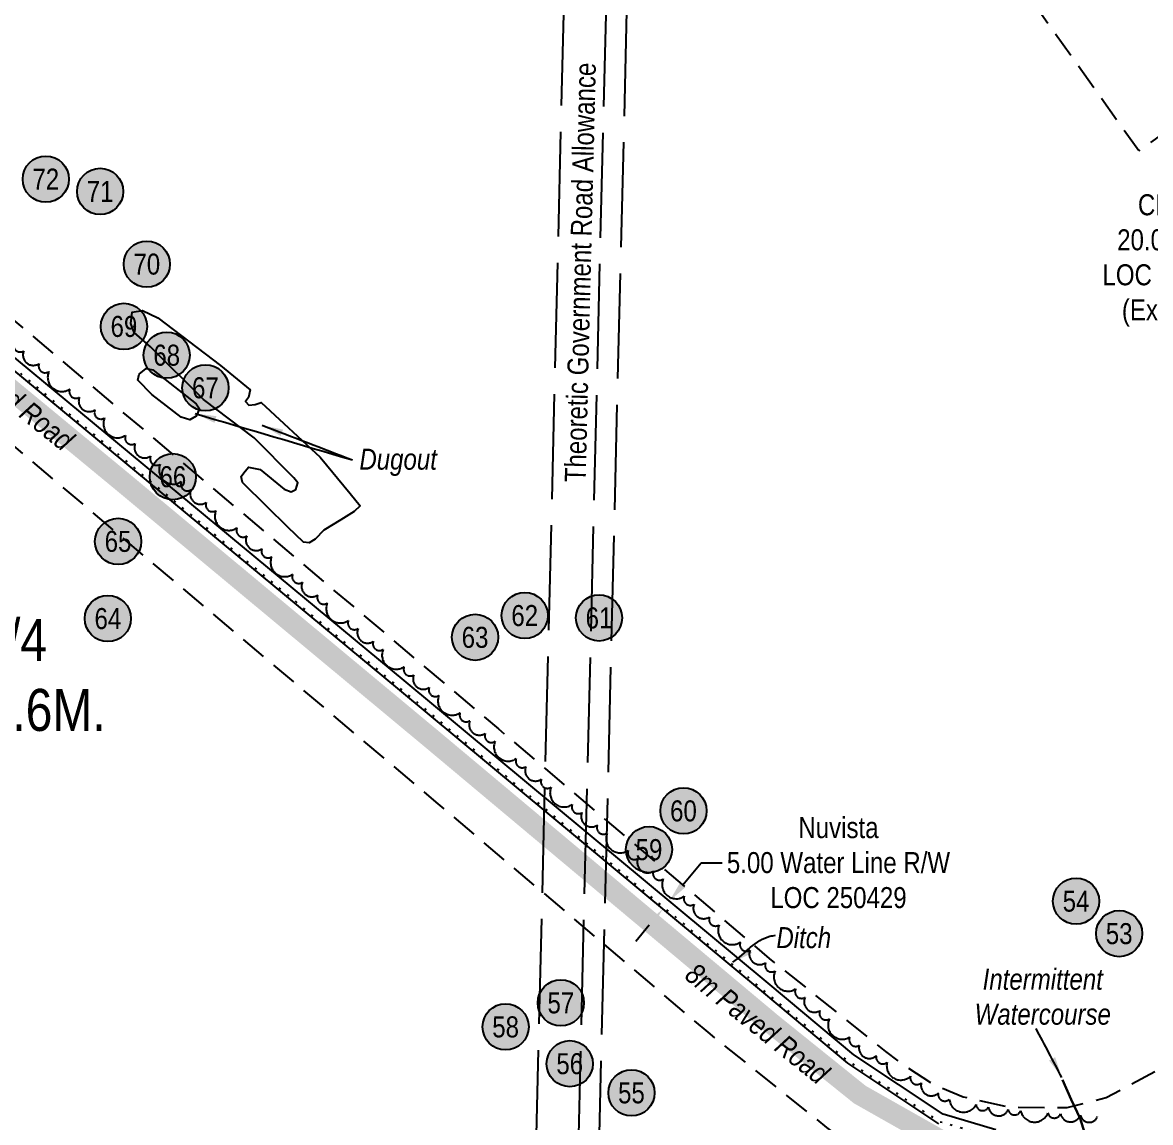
# Model space of a CAD drawing. Extents: x 383425 to 391668, y 6055101 to 6059545.
# Drawn here: x 389704 to 390241, y 6056125 to 6056649 of the extents above; entities that cross this region are included whole.
import ezdxf
from ezdxf.enums import TextEntityAlignment as Align

# ---------------------------------------------------------------- set-up
doc = ezdxf.new("R2010")
doc.units = 0
doc.header["$LTSCALE"] = 5
doc.header["$PDMODE"] = 35
doc.header["$PDSIZE"] = 20
for name, pattern in [('0', [1, 1, 0]), ('foc-ACCESSROAD', [3.75, 2.5, -1.25]), ('foc-TOPO', [1, 0.2, -0.8]), ('foc-UNSURVEYED', [12.5, 10, -2.5])]:
    doc.linetypes.add(name, pattern=pattern)
doc.layers.get('Defpoints').update_dxf_attribs({"color": 9})
for name, color, linetype in [('AS-ROADS', 254, 'Continuous'), ('AS-UNDERLAY-H', 141, 'Continuous'), ('C-SYMBOL', 7, 'Continuous'), ('CG-NOTES', 7, 'Continuous'), ('F-AR', 190, 'foc-ACCESSROAD'), ('F-WS', 190, 'foc-ACCESSROAD'), ('L-ROAD-T', 7, 'Continuous'), ('L-USEC', 7, 'foc-UNSURVEYED'), ('P-PROPOSED', 10, 'Continuous'), ('P-TXT', 4, 'Continuous'), ('T-BUSH', 110, '0'), ('T-LOW-AREA', 48, 'foc-TOPO'), ('T-WATER', 160, 'Continuous'), ('T-WATER-T', 170, 'Continuous')]:
    doc.layers.add(name, color=color, linetype=linetype)
doc.layers.add('F-AR-T', color=190, linetype='Continuous', lineweight=9)
doc.layers.add('T-TEXT', color=48, linetype='Continuous', lineweight=18)
doc.styles.add('175L', font='ARIALN.TTF', dxfattribs={"height": 20})
doc.styles.add('80CG', font='ARIALN.TTF', dxfattribs={"height": 10})
doc.styles.add('80L', font='ARIALN.TTF', dxfattribs={"height": 10})
doc.styles.add('foc-LtypeFont', font='ARIALN.TTF', dxfattribs={"height": 7.35})
doc.linetypes.add('foc-TOPO-flowdirection-NOLINE', pattern='A,0,[">",foc-LtypeFont,S=0.3,R=0,X=0,Y=-0.945],-20,[">",foc-LtypeFont,S=0.3,R=0,X=0,Y=-0.945],0', length=20)
doc.dimstyles.new('Compass 5 000', dxfattribs={"dimscale": 5, "dimtxt": 9, "dimasz": 2, "dimexe": 0.2, "dimexo": 0.0625, "dimgap": 0.5, "dimtad": 0, "dimtih": 1, "dimtoh": 1, "dimzin": 0, "dimdsep": 46, "dimtxsty": '80CG', "dimcen": 0.1, "dimse1": 1, "dimse2": 1, "dimclrd": 256, "dimclrt": 256, "dimaunit": 1, "dimadec": 4, "dimazin": 0, "dimtfac": 0.06, "dimtofl": 0, "dimtmove": 0, "dimatfit": 1, "dimfxl": 0.2, "dimtolj": 1, "dimtzin": 0, "dimlwd": -1, "dimarcsym": 0})

# ---------------------------------------------------------------- blocks, each defined once
blk = doc.blocks.new('*D32')
at = {"layer": 'Defpoints', "color": 0, "transparency": 16777216}
for p in [(390311.19, 6056547.43), (390349.47, 6056528.18), (390333.2, 6056516.57)]:
    blk.add_point(p, dxfattribs=at)
at = {"layer": 'F-AR-T', "transparency": 16777216}
for p, q in [((390335.61, 6056564.84), (390343.75, 6056570.65)), ((390303.05, 6056541.62), (390294.91, 6056535.81)), ((390294.91, 6056535.81), (390284.91, 6056535.81))]:
    blk.add_line(p, q, dxfattribs=at)
for points in [[(390334.64, 6056566.2), (390336.58, 6056563.48), (390327.47, 6056559.03)], [(390302.08, 6056542.98), (390304.02, 6056540.26), (390311.19, 6056547.43)]]:
    blk.add_solid(points, dxfattribs=at)
at = {"layer": 'F-AR-T', "transparency": 16777216, "insert": (390250.62, 6056535.81), "char_height": 10, "attachment_point": 5, "style": '80CG'}
blk.add_mtext('\\A1;CNRL\\P20.00 A/R\\PLOC 971270\\P(Expired)', dxfattribs=at)
blk = doc.blocks.new('*D101')
at = {"layer": 'Defpoints', "color": 0, "transparency": 16777216}
for p in [(389998.08, 6056242.23), (389994.89, 6056238.38), (390011.85, 6056230.78)]:
    blk.add_point(p, dxfattribs=at)
at = {"layer": 'P-TXT', "transparency": 16777216}
for p, q in [((390018.24, 6056238.48), (390026.99, 6056249.01)), ((390026.99, 6056249.01), (390036.99, 6056249.01)), ((390002.27, 6056219.25), (389995.88, 6056211.56))]:
    blk.add_line(p, q, dxfattribs=at)
for points in [[(390016.96, 6056239.54), (390019.53, 6056237.41), (390011.85, 6056230.78)], [(390000.99, 6056220.31), (390003.55, 6056218.18), (390008.66, 6056226.94)]]:
    blk.add_solid(points, dxfattribs=at)
at = {"layer": 'P-TXT', "transparency": 16777216, "insert": (390092.38, 6056249.01), "char_height": 10, "attachment_point": 5, "style": '80CG'}
blk.add_mtext('\\A1;Nuvista\\P5.00 Water Line R/W\\PLOC 250429', dxfattribs=at)
blk = doc.blocks.new('*U113')
at = {"layer": 'AS-UNDERLAY-H'}
h = blk.add_hatch(color=256, dxfattribs=at)
h.dxf.hatch_style = 1
edge = h.paths.add_edge_path()
edge.add_arc((0, 0), 11, 0, 360)
at = {"layer": 'CG-NOTES', "color": 182}
blk.add_circle((0, 0), 11, dxfattribs=at)
at = {"color": 182, "style": '80L'}
blk.add_attdef('#', text='', height=10, dxfattribs=at).set_placement((0, 0), align=Align.MIDDLE_CENTER)

msp = doc.modelspace()

# ---------------------------------------------------------------- linework, layer by layer
at = {"layer": 'AS-ROADS', "const_width": 9.996, "flags": 128}
msp.add_lwpolyline([(389573.223, 6056577.377), (389751.284, 6056430.45), (389898.603, 6056307.945), (390060.669, 6056172.294), (390102.558, 6056138.599), (390143.396, 6056115.509), (390171.101, 6056108.497), (390209.026, 6056108.926), (390234.382, 6056116.787)], dxfattribs=at)
at = {"layer": 'F-AR', "flags": 128}
for points in [[(390877.971, 6056512.245), (390852.783, 6056495.972), (390778.133, 6056446.86), (390713.132, 6056404.093), (390594.388, 6056328.645), (390476.2, 6056253.552), (390459.76, 6056242.14), (390322.063, 6056146.923), (390275.044, 6056114.761), (390236.604, 6056094.387), (390207.083, 6056086.662), (390168.998, 6056086.913), (390137.943, 6056093.828), (390116.486, 6056102.763), (390096.251, 6056115.753), (390086.908, 6056122.936), (390030.227, 6056168.258), (389980.762, 6056210.156), (389951.2, 6056235.195), (389900.766, 6056277.912), (389748.384, 6056406.312), (389565.341, 6056560.757), (389549.857, 6056573.609), (389182.785, 6056865.801), (389165.582, 6056879.496), (389143.707, 6056896.908), (388813.908, 6057159.431), (388797.848, 6057172.809), (388761.101, 6057203.432), (388467.903, 6057468.178), (388430.959, 6057507.086), (388396.45, 6057542.556), (388390.811, 6057547.927), (388361.331, 6057576.005), (388335.715, 6057600.403), (388204.002, 6057713.479), (388203.617, 6057713.86), (388192.574, 6057723.351), (388188.761, 6057726.626), (388177.196, 6057736.305), (388126.982, 6057778.731), (388015.108, 6057871.31), (387961.38, 6057917.692), (387781.45, 6058069.486), (387714.854, 6058126.121), (387667.167, 6058163.539), (387576.541, 6058238.325), (387572.544, 6058241.624), (387528.369, 6058279.232), (387481.845, 6058317.732), (387443.623, 6058349.914), (387347.634, 6058430.939), (387218.838, 6058537.914), (387213.856, 6058541.91), (387126.869, 6058614.8), (387120.109, 6058620.45), (387069.557, 6058657.115), (387037.363, 6058674.89), (387009.94, 6058686.822), (386982.349, 6058696.01), (386977.816, 6058697.022), (386791.07, 6058722.464), (386728.525, 6058725.642), (386585.57, 6058720.924), (386362.47, 6058706.607), (386075.392, 6058691.53), (386018.656, 6058691.361), (385965.682, 6058695.887), (385964.513, 6058696.095), (385917.316, 6058704.497), (385915.295, 6058704.857), (385902.365, 6058708.524), (385741.991, 6058754.01), (385569.958, 6058805.842), (385555.664, 6058810.22), (385529.166, 6058818.203), (385491.362, 6058829.59), (385476.01, 6058834.215), (385470.848, 6058835.768), (385465.754, 6058837.307), (385464.375, 6058837.722), (385369.004, 6058866.49), (385275.259, 6058894.764), (385244.513, 6058903.768), (385178.102, 6058923.174), (385148.151, 6058931.951), (385126.875, 6058938.185), (385057.89, 6058955.047), (385001.702, 6058964.737), (384498.738, 6059021.067), (384464.765, 6059028.11), (384450.082, 6059031.154), (384446.204, 6059031.957), (384436.882, 6059035.166), (384418.407, 6059041.564), (384408.831, 6059044.819), (384370.373, 6059063.828), (384349.662, 6059077.455), (384336.553, 6059086.082), (384315.177, 6059104.703), (384295.733, 6059121.642), (384269.991, 6059151.762), (384253.968, 6059175.758), (384239.234, 6059204.595), (384228.764, 6059232.155), (384216.041, 6059277.869), (384184.468, 6059426.84), (384162.904, 6059528.595)], [(384209.894, 6059527.364), (384231.459, 6059425.618), (384260.496, 6059288.619), (384272.409, 6059245.836), (384281.002, 6059223.353), (384293.503, 6059199.291), (384306.633, 6059179.246), (384328.296, 6059153.9), (384351.109, 6059134.027), (384364.255, 6059122.575), (384393.151, 6059103.561), (384426.467, 6059087.092), (384458.329, 6059076.129), (384459.365, 6059075.914), (384474.048, 6059072.87), (384505.937, 6059066.259), (385008.136, 6059010.014), (385067.212, 6058999.826), (385138.735, 6058982.344), (385149.351, 6058979.234), (385179.302, 6058970.457), (385288.291, 6058938.521), (385462.07, 6058886.131), (385482.637, 6058879.934), (385563.172, 6058855.691), (385589.674, 6058847.713), (385599.265, 6058844.826), (385713.738, 6058810.586), (385717.952, 6058809.325), (385724.126, 6058807.479), (385733.757, 6058804.598), (385737.875, 6058803.366), (385753.504, 6058798.877), (385902.873, 6058755.97), (385917.831, 6058751.673), (385924.591, 6058749.731), (385946.484, 6058745.771), (385965.678, 6058742.294), (385971.681, 6058741.252), (385976.047, 6058740.88), (386020.538, 6058737.088), (386074.127, 6058737.239), (386159.371, 6058741.511), (386179.014, 6058742.542), (386359.777, 6058752.249), (386360.164, 6058752.273), (386583.351, 6058766.597), (386700.549, 6058770.261), (386731.782, 6058771.238), (386795.322, 6058768.01), (386985.892, 6058742.047), (386994.578, 6058740.108), (387026.309, 6058729.541), (387057.569, 6058715.939), (387094.111, 6058695.764), (387148.212, 6058656.524), (387286.824, 6058540.179), (387362.907, 6058476.86), (387378.43, 6058463.941), (387428.53, 6058422.665), (387443.821, 6058409.773), (387462.692, 6058393.664), (388044.62, 6057906.223), (388098.098, 6057861.342), (388118.995, 6057844.675), (388130.764, 6057834.937), (388142.101, 6057825.555), (388202.13, 6057775.286), (388218.183, 6057761.655), (388224.607, 6057756.197), (388228.456, 6057752.932), (388229.684, 6057751.876), (388275.88, 6057712.147), (388362.846, 6057637.363), (388366.402, 6057634.306), (388392.334, 6057609.606), (388428.608, 6057575.057), (388463.917, 6057538.763), (388498.077, 6057502.787), (388789.996, 6057238.857), (388827.103, 6057207.933), (388843.163, 6057194.556), (389166.988, 6056936.796), (389219.374, 6056895.095), (389258.456, 6056863.984), (389261.663, 6056861.434), (389281.224, 6056845.863), (389555.513, 6056627.532), (389567.24, 6056618.215), (389578.714, 6056609.064), (389582.926, 6056605.568), (389594.536, 6056595.932), (389777.524, 6056441.535), (389930.348, 6056312.772), (389952.631, 6056293.898), (389982.193, 6056268.859), (390059.403, 6056203.462), (390114.766, 6056159.168), (390122.572, 6056153.166), (390137.779, 6056143.404), (390151.8, 6056137.566), (390174.174, 6056132.584), (390201.351, 6056132.404), (390219.894, 6056137.257), (390251.366, 6056153.937), (390296.259, 6056184.645), (390450.635, 6056291.008), (390476.868, 6056307.674), (390569.869, 6056367.234), (390664.902, 6056427.617), (390688.307, 6056442.488), (390779.477, 6056502.47), (390827.793, 6056534.259), (390879.423, 6056567.689)]]:
    msp.add_lwpolyline(points, dxfattribs=at)
at = {"layer": 'F-WS', "flags": 128}
msp.add_lwpolyline([(390266.428, 6056610.199), (390235.462, 6056588.051), (390171.5, 6056677.483), (390207.573, 6056703.282), (390219.768, 6056712.005), (390260.932, 6056741.446), (390324.895, 6056652.014), (390286.46, 6056624.525), (390282.689, 6056621.828), (390278.326, 6056618.708), (390266.428, 6056610.199)], close=True, dxfattribs=at)
at = {"layer": 'L-USEC'}
for p, q in [((389966.12, 6056847.06), (389946.51, 6056042.98)), ((389986.226, 6056846.571), (389966.616, 6056042.49)), ((389976.67, 6056042.25), (389996.27, 6056846.33))]:
    msp.add_line(p, q, dxfattribs=at)
at = {"layer": 'P-PROPOSED'}
for points in [[(389544.347, 6056611.801), (389882.324, 6056331.912), (390055.737, 6056187.822), (390096.649, 6056153.587), (390140.095, 6056124.714)], [(390167.363, 6056121.905), (390142.231, 6056129.295), (390099.645, 6056157.597), (390058.938, 6056191.661), (389885.515, 6056335.759), (389547.516, 6056615.666)]]:
    msp.add_lwpolyline(points, dxfattribs=at)
at = {"layer": 'T-BUSH', "flags": 128}
msp.add_lwpolyline([(389586.887, 6056634.349, 0.75), (389591.581, 6056630.612, 0.75), (389599.013, 6056624.695, 0.75), (389603.707, 6056620.957, 0.75), (389596.633, 6056611.639, 0.75), (389592.513, 6056607.277, 0.75), (389585.989, 6056600.371, 0.75), (389586.26, 6056595.933, 0.75), (389595.352, 6056586.642, 0.75), (389599.549, 6056582.354, 0.75), (389606.193, 6056575.564, 0.75), (389610.39, 6056571.276, 0.75), (389619.482, 6056561.985, 0.75), (389623.888, 6056557.928, 0.75), (389631.317, 6056552.007, 0.75), (389636.009, 6056548.268, 0.75), (389646.175, 6056540.165, 0.75), (389650.868, 6056536.426, 0.75), (389658.297, 6056530.505, 0.75), (389662.976, 6056526.749, 0.75), (389673.036, 6056518.516, 0.75), (389677.68, 6056514.716, 0.75), (389685.032, 6056508.7, 0.75), (389689.675, 6056504.9, 0.75), (389699.683, 6056496.603, 0.75), (389704.299, 6056492.769, 0.75), (389711.607, 6056486.7, 0.75), (389716.223, 6056482.867, 0.75), (389726.224, 6056474.561, 0.75), (389730.84, 6056470.728, 0.75), (389738.148, 6056464.658, 0.75), (389742.764, 6056460.825, 0.75), (389752.765, 6056452.52, 0.75), (389757.381, 6056448.686, 0.75), (389764.689, 6056442.617, 0.75), (389769.305, 6056438.784, 0.75), (389779.306, 6056430.478, 0.75), (389783.921, 6056426.645, 0.75), (389791.23, 6056420.575, 0.75), (389795.846, 6056416.742, 0.75), (389805.847, 6056408.437, 0.75), (389810.462, 6056404.603, 0.75), (389817.771, 6056398.534, 0.75), (389822.387, 6056394.701, 0.75), (389832.388, 6056386.395, 0.75), (389837.003, 6056382.562, 0.75), (389844.312, 6056376.492, 0.75), (389848.928, 6056372.659, 0.75), (389858.928, 6056364.354, 0.75), (389863.544, 6056360.52, 0.75), (389870.853, 6056354.451, 0.75), (389875.468, 6056350.617, 0.75), (389885.469, 6056342.312, 0.75), (389890.1, 6056338.496, 0.75), (389897.451, 6056332.479, 0.75), (389902.095, 6056328.679, 0.75), (389912.155, 6056320.446, 0.75), (389916.798, 6056316.646, 0.75), (389924.15, 6056310.629, 0.75), (389928.793, 6056306.829, 0.75), (389938.854, 6056298.596, 0.75), (389943.497, 6056294.796, 0.75), (389950.849, 6056288.779, 0.75), (389955.492, 6056284.979, 0.75), (389965.552, 6056276.745, 0.75), (389970.195, 6056272.945, 0.75), (389977.547, 6056266.929, 0.75), (389982.191, 6056263.129, 0.75), (389992.251, 6056254.895, 0.75), (389996.894, 6056251.095, 0.75), (390004.246, 6056245.078, 0.75), (390008.889, 6056241.278, 0.75), (390018.95, 6056233.045, 0.75), (390023.593, 6056229.245, 0.75), (390030.945, 6056223.228, 0.75), (390035.588, 6056219.428, 0.75), (390045.648, 6056211.195, 0.75), (390050.291, 6056207.395, 0.75), (390057.643, 6056201.378, 0.75), (390062.232, 6056197.513, 0.75), (390071.963, 6056188.894, 0.75), (390076.455, 6056184.916, 0.75), (390083.566, 6056178.617, 0.75), (390088.058, 6056174.638, 0.75), (390097.789, 6056166.019, 0.75), (390102.28, 6056162.04, 0.75), (390110.415, 6056157.135, 0.75), (390115.556, 6056154.041, 0.75), (390126.695, 6056147.339, 0.75), (390131.836, 6056144.245, 0.75), (390139.976, 6056139.347, 0.75), (390145.173, 6056136.399, 0.75), (390157.914, 6056133.816, 0.75), (390163.794, 6056132.624, 0.75), (390173.213, 6056131.459, 0.75), (390179.185, 6056130.873, 0.75), (390192.143, 6056129.866, 0.75), (390198.132, 6056129.501, 0.75), (390207.609, 6056128.84, 0.75), (390215.818, 6056128.182, 0.75)], format="xyb", dxfattribs=at)
at = {"layer": 'T-LOW-AREA', "flags": 128}
msp.add_lwpolyline([(390210.452, 6056117.535), (390206.37, 6056117.707), (390188.283, 6056115.457), (390166.563, 6056117.972), (390140.522, 6056125.63), (390097.248, 6056154.389), (390056.377, 6056188.59), (389882.962, 6056332.681), (389680.339, 6056500.588), (389657.532, 6056519.836), (389616.556, 6056553.579), (389569.636, 6056592.53), (389544.977, 6056612.577), (389403.389, 6056727.556), (389165.263, 6056923.131), (388850.741, 6057183.154), (388849.124, 6057187.397), (388848.94, 6057195.669)], dxfattribs=at)
at = {"layer": 'T-WATER', "flags": 128}
for points in [[(389808.534, 6056430.069), (389807.784, 6056432.86), (389809.185, 6056434.664), (389811.399, 6056437.412), (389816.968, 6056436.234), (389828.363, 6056426.849), (389831.624, 6056425.626), (389833.805, 6056426.8), (389834.913, 6056429.99), (389832.859, 6056432.266), (389814.089, 6056451.312), (389789.955, 6056469.583), (389764.689, 6056494.718), (389756.93, 6056501.578), (389755.229, 6056505.767), (389755.93, 6056511.141), (389760.883, 6056511.904), (389768.177, 6056508.531), (389798.068, 6056485.854), (389812.079, 6056474.173), (389811.344, 6056470.487), (389809.977, 6056468.626), (389811.56, 6056466.966), (389814.526, 6056467.29), (389817.397, 6056468.225), (389845.404, 6056442.085), (389859.807, 6056424.788), (389864.607, 6056418.989), (389861.738, 6056416.202), (389855.39, 6056412.258), (389847.238, 6056407.446), (389843.151, 6056403.137), (389840.305, 6056401.352), (389837.579, 6056401.626), (389830.065, 6056408.737), (389820.059, 6056418.672)], [(389786.378, 6056467.525), (389787.952, 6056465.199), (389786.412, 6056461.664), (389783.354, 6056459.959), (389779.24, 6056461.185), (389765.311, 6056471.958), (389758.573, 6056478.847), (389759.187, 6056481.663), (389762.599, 6056484.392), (389765.695, 6056483.735)]]:
    msp.add_lwpolyline(points, close=True, dxfattribs=at)
at = {"layer": 'T-WATER'}
msp.add_lwpolyline([(390222.109, 6056073.508), (390221.947, 6056080.312), (390219.249, 6056090.61), (390210.465, 6056117.612), (390207.5, 6056127.225), (390203.214, 6056136.202), (390199.041, 6056145.679)], dxfattribs=at)
at = {"layer": 'T-WATER', "linetype": 'foc-TOPO-flowdirection-NOLINE', "flags": 128}
msp.add_lwpolyline([(390199.041, 6056145.679), (390203.214, 6056136.202), (390207.5, 6056127.225), (390210.465, 6056117.612), (390219.249, 6056090.61), (390221.947, 6056080.312), (390225.2, 6056044.583)], dxfattribs=at)

# ---------------------------------------------------------------- block references
at = {"layer": 'CG-NOTES'}
for p, values in [((389714.772, 6056574.535), {'#': '72'}), ((389740.641, 6056568.698), {'#': '71'}), ((389762.889, 6056534.073), {'#': '70'}), ((389752.001, 6056504.393), {'#': '69'}), ((389772.364, 6056490.709), {'#': '68'}), ((389790.815, 6056475.181), {'#': '67'}), ((389775.311, 6056432.849), {'#': '66'}), ((389749.198, 6056402.037), {'#': '65'}), ((389744.348, 6056365.288), {'#': '64'}), ((389942.915, 6056366.715), {'#': '62'}), ((389978.305, 6056365.593), {'#': '61'}), ((389919.257, 6056356.357), {'#': '63'}), ((390018.539, 6056273.7), {'#': '60'}), ((390002.124, 6056255.259), {'#': '59'}), ((390205.555, 6056230.72), {'#': '54'}), ((390226.096, 6056215.259), {'#': '53'}), ((389960.132, 6056182.282), {'#': '57'}), ((389933.82, 6056170.843), {'#': '58'}), ((389964.352, 6056153.328), {'#': '56'}), ((389993.76, 6056139.44), {'#': '55'})]:
    msp.add_blockref('*U113', p, dxfattribs=at).add_auto_attribs(values)

# ---------------------------------------------------------------- texts
at = {"layer": 'C-SYMBOL', "color": 3, "insert": (389640.913, 6056365.102), "char_height": 19.99238, "width": 203.16486, "attachment_point": 2, "style": '175L'}
msp.add_mtext('Theor. N.E.1/4\\PSec. 20-65-5-W.6M.', dxfattribs=at)
at = {"layer": 'L-ROAD-T', "style": '80L'}
msp.add_text('Theoretic Government Road Allowance', height=9.99619, rotation=88.60294, dxfattribs=at).set_placement((389969.383, 6056530.107), align=Align.MIDDLE_CENTER)
at = {"layer": 'T-TEXT', "char_height": 9.99619, "width": 83.33563, "attachment_point": 5, "rotation": 321.35427, "style": '80CG'}
for insert in [(389693.825, 6056474.047), (390053.633, 6056172.423)]:
    msp.add_mtext('{\\fArial Narrow|b0|i1|c0|p34;8m Paved Road}', dxfattribs=dict(at, insert=insert))
at = {"layer": 'T-TEXT', "insert": (390075.844, 6056213.272), "char_height": 9.99619, "width": 25.90186, "attachment_point": 5, "style": '80CG'}
msp.add_mtext('{\\fArial Narrow|b0|i1|c0|p34;Ditch}', dxfattribs=at)
at = {"layer": 'T-WATER-T', "char_height": 9.99619, "attachment_point": 5, "style": '80CG'}
for s, insert, width in [('{\\fArial Narrow|b0|i1|c0|p34;Dugout}', (389882.629, 6056439.671), 37.46635), ('{\\fArial Narrow|b0|i1|c0|p34;Intermittent Watercourse}', (390189.694, 6056185.145), 70.44832)]:
    msp.add_mtext(s, dxfattribs=dict(at, insert=insert, width=width))

# ---------------------------------------------------------------- dimensions: what is measured, and where the dimension line sits
at = {"layer": 'F-AR-T', "color": 1}
dim = msp.add_linear_dim(base=(390311.192, 6056547.427), p1=(390349.473, 6056528.178), p2=(390333.197, 6056516.57), angle=215.49346, text='CNRL\\P20.00 A/R\\PLOC 971270\\P(Expired)', dimstyle='Compass 5 000', dxfattribs=at)
dim.commit()
dim.dimension.update_dxf_attribs({"geometry": '*D32', "text_midpoint": (390250.618, 6056535.815), "dimtype": 161})
at = {"layer": 'P-TXT', "color": 3}
dim = msp.add_linear_dim(base=(390011.853, 6056230.784), p1=(389994.887, 6056238.383), p2=(389998.081, 6056242.227), angle=50.27671, text='Nuvista\\P5.00 Water Line R/W\\PLOC 250429', dimstyle='Compass 5 000', dxfattribs=at)
dim.commit()
dim.dimension.update_dxf_attribs({"geometry": '*D101', "text_midpoint": (390092.379, 6056249.006), "dimtype": 161})

# ---------------------------------------------------------------- leaders
at = {"layer": 'T-TEXT', "path_type": 1}
msp.add_leader([(390042.131, 6056201.644), (390059.722, 6056213.992), (390062.444, 6056214.515)], dimstyle='Compass 5 000', override={"dimgap": 0.5, "dimtad": 0}, dxfattribs=at)
at = {"layer": 'T-WATER-T', "path_type": 1}
for points in [[(389786.003, 6056462.909), (389860.899, 6056440.805)], [(389817.922, 6056457.326), (389860.899, 6056440.805)], [(390198.812, 6056146.783), (390186.48, 6056170.123)]]:
    msp.add_leader(points, dimstyle='Compass 5 000', override={"dimgap": 0.5, "dimtad": 0}, dxfattribs=at)

doc.saveas('drawing.dxf')
